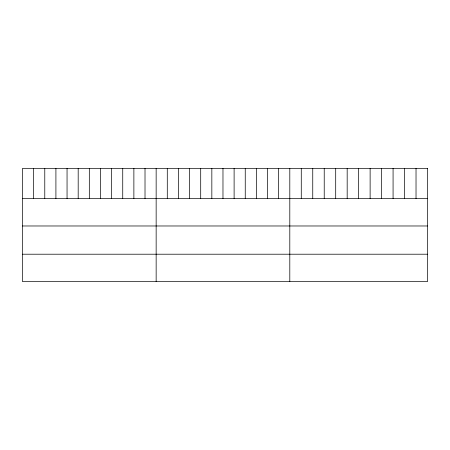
<?xml version="1.0" encoding="UTF-8"?>
<svg xmlns="http://www.w3.org/2000/svg" width="450" height="450" viewBox="0 0 450 450"><rect width="100%" height="100%" fill="white"/><g stroke="black" fill="none" stroke-linecap="round" stroke-linejoin="round"><path stroke-width="0.67" d="M22.5 198.574L427.5 198.574M22.5 225.979L427.5 225.979M22.5 254.211L427.5 254.211M416.025 168.39L416.025 198.574M404.55 168.39L404.55 198.574M393.075 168.39L393.075 198.574M381.6 168.39L381.6 198.574M370.125 168.39L370.125 198.574M358.65 168.39L358.65 198.574M347.175 168.39L347.175 198.574M335.7 168.39L335.7 198.574M324.225 168.39L324.225 198.574M312.75 168.39L312.75 198.574M301.275 168.39L301.275 198.574M289.8 168.39L289.8 281.61M278.662 168.39L278.662 198.574M267.525 168.39L267.525 198.574M256.387 168.39L256.387 198.574M245.25 168.39L245.25 198.574M234.112 168.39L234.112 198.574M222.975 168.39L222.975 198.574M211.838 168.39L211.838 198.574M200.7 168.39L200.7 198.574M189.562 168.39L189.562 198.574M178.425 168.39L178.425 198.574M167.287 168.39L167.287 198.574M156.15 168.39L156.15 281.61M145.013 168.39L145.013 198.574M133.875 168.39L133.875 198.574M122.737 168.39L122.737 198.574M111.6 168.39L111.6 198.574M100.462 168.39L100.462 198.574M89.325 168.39L89.325 198.574M78.188 168.39L78.188 198.574M67.05 168.39L67.05 198.574M55.913 168.39L55.913 198.574M44.775 168.39L44.775 198.574M33.637 168.39L33.637 198.574M427.5 168.39L22.5 168.39L22.5 281.61L427.5 281.61L427.5 168.39"/></g></svg>
